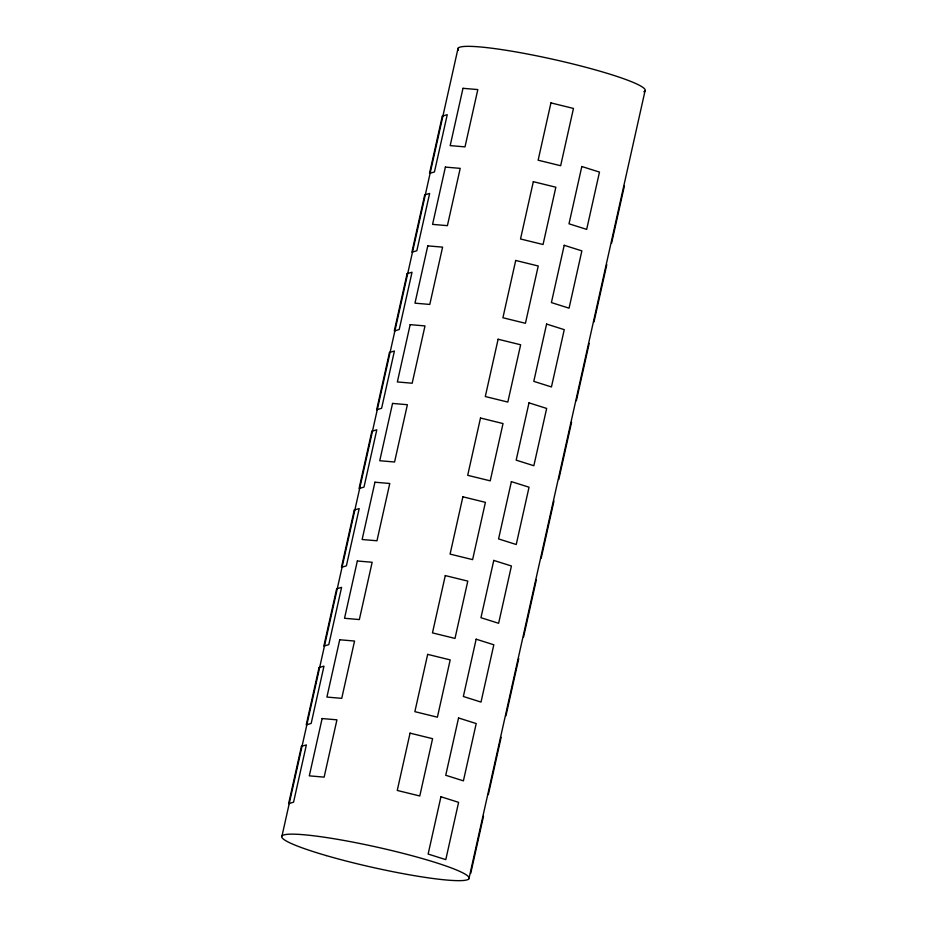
<?xml version="1.0" encoding="UTF-8"?>
<svg xmlns="http://www.w3.org/2000/svg" width="927" height="927" viewBox="0 0 927 927"><rect width="100%" height="100%" fill="white"/><g stroke="black" fill="none" stroke-linecap="round" stroke-linejoin="round"><path stroke-width="1.39" d="M281.97 836.084L458.065 48.274M468.935 878.726L645.03 90.916M470.707 873.419L483.512 816.119M488.32 794.636L501.125 737.347M505.933 715.853L518.738 658.564M523.535 637.081L536.351 579.781M541.148 558.297L553.952 500.997M558.761 479.514L571.565 422.225M576.362 400.731L589.178 343.442M593.975 321.959L606.779 264.659M611.588 243.175L624.392 185.875M458.483 50.255A95.968 10.359 12.6 0 1 554.23 59.571A95.968 10.359 12.6 0 1 643.859 91.785M301.437 746.374L288.621 803.674L293.558 802.203L306.362 744.914L301.437 746.374M319.039 667.591L306.234 724.891L311.171 723.431L323.975 666.131L319.039 667.591M336.652 588.819L323.847 646.107L328.784 644.647L341.588 587.347L336.652 588.819M354.265 510.035L341.449 567.324L346.385 565.864L359.189 508.564L354.265 510.035M371.866 431.252L359.062 488.552L363.998 487.081L376.802 429.792L371.866 431.252M389.479 352.469L376.675 409.769L381.611 408.297L394.415 351.009L389.479 352.469M407.092 273.685L394.288 330.985L399.213 329.525L412.028 272.225L407.092 273.685M424.705 194.913L411.889 252.202L416.826 250.742L429.63 193.442L424.705 194.913M442.306 116.13L429.502 173.419L434.439 171.958L447.243 114.67L442.306 116.13M322.121 718.552L309.305 775.853L324.137 777.127L336.941 719.827L322.121 718.552M339.722 639.769L326.918 697.069L341.739 698.344L354.554 641.044L339.722 639.769M357.335 560.997L344.531 618.286L359.352 619.56L372.156 562.26L357.335 560.997M374.948 482.214L362.133 539.502L376.965 540.777L389.769 483.488L374.948 482.214M392.55 403.43L379.746 460.731L394.578 461.994L407.382 404.705L392.55 403.43M410.163 324.647L397.359 381.947L412.179 383.222L424.995 325.922L410.163 324.647M427.776 245.875L414.972 303.164L429.792 304.438L442.596 247.138L427.776 245.875M445.389 167.092L432.573 224.38L447.405 225.655L460.209 168.366L445.389 167.092M462.99 88.308L450.186 145.609L465.006 146.872L477.822 89.583L462.99 88.308M410.058 733.153L397.254 790.441L419.78 795.98L432.585 738.68L410.058 733.153M427.671 654.369L414.867 711.658L437.393 717.197L450.198 659.897L427.671 654.369M445.284 575.586L432.469 632.886L454.995 638.413L467.799 581.113L445.284 575.586M462.886 496.802L450.082 554.103L472.608 559.63L485.412 502.341L462.886 496.802M480.499 418.019L467.695 475.319L490.221 480.846L503.025 423.558L480.499 418.019M498.112 339.247L485.296 396.536L507.822 402.075L520.638 344.774L498.112 339.247M515.713 260.464L502.909 317.752L525.435 323.291L538.239 265.991L515.713 260.464M533.326 181.68L520.522 238.981L543.048 244.508L555.852 187.219L533.326 181.68M550.939 102.897L538.135 160.197L560.65 165.724L573.465 108.436L550.939 102.897M440.939 796.756L428.135 854.057L445.794 859.63L458.598 802.342L440.939 796.756M458.552 717.973L445.736 775.273L463.407 780.847L476.211 723.558L458.552 717.973M476.154 639.19L463.349 696.49L481.009 702.075L493.824 644.775L476.154 639.19M493.767 560.418L480.962 617.706L498.622 623.292L511.426 565.991L493.767 560.418M511.38 481.634L498.575 538.923L516.235 544.508L529.039 487.208L511.38 481.634M528.993 402.851L516.177 460.151L533.848 465.725L546.652 408.436L528.993 402.851M546.594 324.068L533.79 381.368L551.449 386.941L564.253 329.653L546.594 324.068M564.207 245.296L551.403 302.584L569.062 308.17L581.866 250.869L564.207 245.296M581.82 166.512L569.004 223.801L586.675 229.386L599.479 172.086L581.82 166.512M326.316 855.598A95.968 10.359 12.6 0 0 469.097 878.379A95.968 10.359 12.6 0 0 330.951 838.24A95.968 10.359 12.6 0 0 326.316 855.598"/></g></svg>
